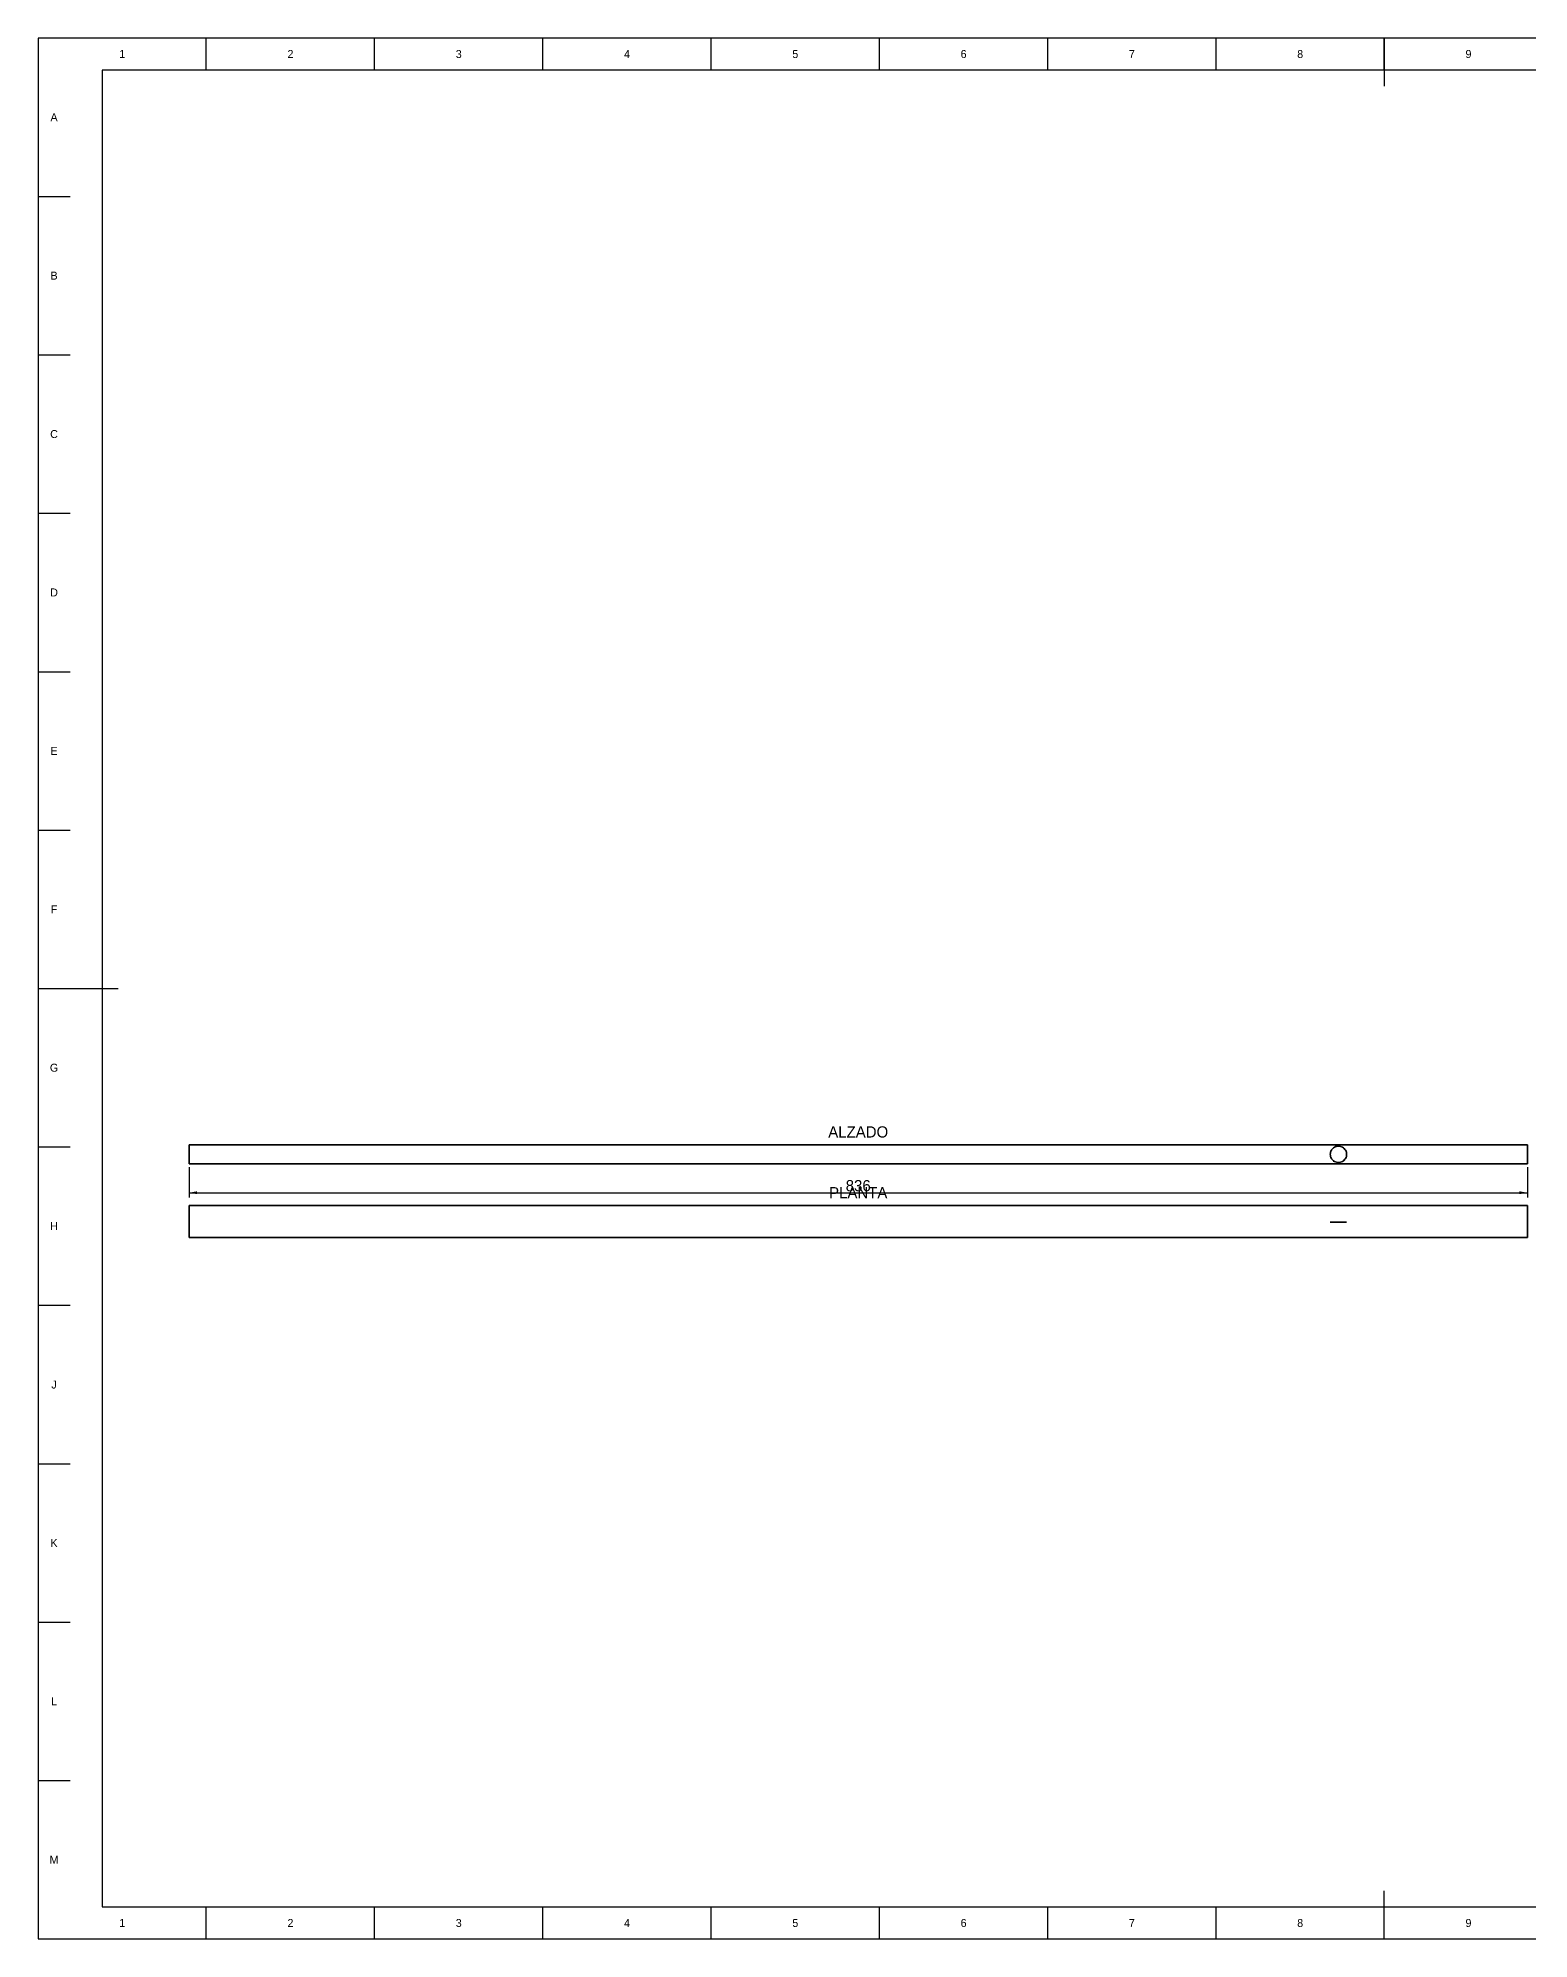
# Model space of a CAD drawing. Extents: x 0 to 1682, y 0 to 1188.
# Drawn here: x 0 to 931, y 0 to 1188 of the extents above; entities that cross this region are included whole.
import ezdxf
from ezdxf.enums import TextEntityAlignment as Align

# ---------------------------------------------------------------- set-up
doc = ezdxf.new("R2010")
doc.units = 0
for name, color, linetype in [('COTAS', 7, 'CONTINUOUS'), ('FINA', 7, 'CONTINUOUS'), ('NORMA', 7, 'CONTINUOUS'), ('TEXTO', 7, 'CONTINUOUS'), ('VISIBLE', 7, 'CONTINUOUS')]:
    doc.layers.add(name, color=color, linetype=linetype)

msp = doc.modelspace()

# ---------------------------------------------------------------- linework, layer by layer
at = {"layer": 'COTAS'}
for p, q in [((94.3583, 482.3708), (94.3583, 463.3708)), ((930.3583, 482.3708), (930.3583, 463.3708)), ((94.3583, 466.3708), (930.3583, 466.3708))]:
    msp.add_line(p, q, dxfattribs=at)
for points in [[(94.3583, 466.3708), (99.3583, 467.2708), (99.3583, 465.4708)], [(930.3583, 466.3708), (925.3583, 467.2708), (925.3583, 465.4708)]]:
    msp.add_solid(points, dxfattribs=at)
at = {"layer": 'FINA'}
for p, q in [((1682, 1188), (0, 1188)), ((0, 1188), (0, 0)), ((105.125, 1168), (105.125, 1188)), ((210.25, 1168), (210.25, 1188)), ((315.375, 1168), (315.375, 1188)), ((420.5, 1168), (420.5, 1188)), ((525.625, 1168), (525.625, 1188)), ((630.75, 1168), (630.75, 1188)), ((735.875, 1168), (735.875, 1188)), ((841, 1168), (841, 1188)), ((0, 1089), (20, 1089)), ((0, 990), (20, 990)), ((0, 891), (20, 891)), ((0, 792), (20, 792)), ((0, 693), (20, 693)), ((0, 594), (20, 594)), ((0, 495), (20, 495)), ((0, 396), (20, 396)), ((0, 297), (20, 297)), ((0, 198), (20, 198)), ((0, 99), (20, 99)), ((105.125, 0), (105.125, 20)), ((210.25, 0), (210.25, 20)), ((315.375, 0), (315.375, 20)), ((420.5, 0), (420.5, 20)), ((525.625, 0), (525.625, 20)), ((630.75, 0), (630.75, 20)), ((735.875, 0), (735.875, 20)), ((841, 0), (841, 20)), ((0, 0), (1682, 0))]:
    msp.add_line(p, q, dxfattribs=at)
at = {"layer": 'NORMA'}
for p, q in [((841, 1188), (841, 1158)), ((1662, 1168), (40, 1168)), ((40, 1168), (40, 20)), ((0, 594), (50, 594)), ((841, 0), (841, 30)), ((40, 20), (1662, 20))]:
    msp.add_line(p, q, dxfattribs=at)
at = {"layer": 'VISIBLE'}
for p, q in [((94.3583, 496.3708), (94.3583, 484.3708)), ((94.3583, 484.3708), (94.3583, 496.3708)), ((94.3583, 496.3708), (94.3583, 496.3708)), ((94.3583, 496.3708), (643.0055, 496.3708)), ((643.0055, 496.3708), (94.3583, 496.3708)), ((643.0055, 496.3708), (756.1082, 496.3708)), ((756.1082, 496.3708), (643.0055, 496.3708)), ((756.1082, 496.3708), (778.8504, 496.3708)), ((778.8504, 496.3708), (756.1082, 496.3708)), ((778.8504, 496.3708), (788.6859, 496.3708)), ((788.6859, 496.3708), (778.8504, 496.3708)), ((788.6859, 496.3708), (794.2184, 496.3708)), ((794.2184, 496.3708), (788.6859, 496.3708)), ((794.2184, 496.3708), (797.7984, 496.3708)), ((797.7984, 496.3708), (794.2184, 496.3708)), ((797.7984, 496.3708), (798.6271, 496.3708)), ((798.6271, 496.3708), (797.7984, 496.3708)), ((798.6271, 496.3708), (930.3583, 496.3708)), ((930.3583, 496.3708), (798.6271, 496.3708)), ((807.3019, 491.0364), (807.2583, 490.3708)), ((807.2583, 490.3708), (807.2588, 490.3791)), ((807.3014, 489.7134), (807.2583, 490.3708)), ((807.2583, 490.3708), (807.3019, 489.7051)), ((807.2588, 490.3791), (807.3019, 491.0364)), ((807.3019, 489.7051), (807.3014, 489.7134)), ((807.4321, 491.6907), (807.3019, 491.0364)), ((807.3019, 491.0364), (807.3035, 491.0446)), ((807.4305, 489.059), (807.3019, 489.7051)), ((807.3019, 489.7051), (807.4321, 489.0508)), ((807.3035, 491.0446), (807.4321, 491.6907)), ((807.4321, 489.0508), (807.4305, 489.059)), ((807.6465, 492.3224), (807.4321, 491.6907)), ((807.4321, 491.6907), (807.4348, 491.6986)), ((807.6438, 488.427), (807.4321, 489.0508)), ((807.4321, 489.0508), (807.6465, 488.4191)), ((807.4348, 491.6986), (807.6465, 492.3224)), ((807.6465, 488.4191), (807.6438, 488.427)), ((807.9416, 492.9208), (807.6465, 492.3224)), ((807.6465, 492.3224), (807.6502, 492.3299)), ((807.9379, 487.8283), (807.6465, 488.4191)), ((807.6465, 488.4191), (807.9416, 487.8208)), ((807.6502, 492.3299), (807.9416, 492.9208)), ((807.9416, 487.8208), (807.9379, 487.8283)), ((808.3122, 493.4754), (807.9416, 492.9208)), ((807.9416, 492.9208), (807.9462, 492.9277)), ((808.3075, 487.273), (807.9416, 487.8208)), ((807.9416, 487.8208), (808.3122, 487.2661)), ((807.9462, 492.9277), (808.3122, 493.4754)), ((808.3122, 487.2661), (808.3075, 487.273)), ((808.7521, 493.977), (808.3122, 493.4754)), ((808.3122, 493.4754), (808.3177, 493.4817)), ((808.7465, 486.7708), (808.3122, 487.2661)), ((808.3122, 487.2661), (808.7521, 486.7645)), ((808.3177, 493.4817), (808.7521, 493.977)), ((809.2536, 494.4169), (808.7521, 493.977)), ((808.7521, 493.977), (808.7584, 493.9825)), ((808.7584, 493.9825), (809.2536, 494.4169)), ((810.9674, 495.5619), (809.2536, 494.4169)), ((809.8083, 494.7875), (809.2536, 494.4169)), ((809.2536, 494.4169), (809.2606, 494.4215)), ((809.2606, 494.4215), (809.8083, 494.7875)), ((811.3304, 495.5381), (809.8083, 494.7875)), ((810.4066, 495.0825), (809.8083, 494.7875)), ((809.8083, 494.7875), (809.8158, 494.7912)), ((809.8158, 494.7912), (810.4066, 495.0825)), ((811.681, 495.5151), (810.4066, 495.0825)), ((811.0383, 495.297), (810.4066, 495.0825)), ((810.4066, 495.0825), (810.4145, 495.0852)), ((810.4145, 495.0852), (811.0383, 495.297)), ((812.0226, 495.4928), (811.0383, 495.297)), ((811.6926, 495.4271), (811.0383, 495.297)), ((811.0383, 495.297), (811.0465, 495.2986)), ((811.0465, 495.2986), (811.6926, 495.4271)), ((812.3583, 495.4708), (811.6926, 495.4271)), ((812.3583, 495.4708), (811.6926, 495.4271)), ((811.6926, 495.4271), (811.7009, 495.4277)), ((811.7009, 495.4277), (812.3583, 495.4708)), ((812.3583, 495.4708), (812.3666, 495.4702)), ((813.024, 495.4271), (812.3583, 495.4708)), ((812.3666, 495.4702), (813.024, 495.4271)), ((813.024, 495.4271), (813.0322, 495.4255)), ((813.6783, 495.297), (813.024, 495.4271)), ((813.0322, 495.4255), (813.6783, 495.297)), ((813.6783, 495.297), (813.6862, 495.2943)), ((814.31, 495.0825), (813.6783, 495.297)), ((813.6862, 495.2943), (814.31, 495.0825)), ((814.31, 495.0825), (814.3175, 495.0788)), ((814.9083, 494.7875), (814.31, 495.0825)), ((814.3175, 495.0788), (814.9083, 494.7875)), ((814.9083, 494.7875), (814.9152, 494.7828)), ((815.463, 494.4169), (814.9083, 494.7875)), ((814.9152, 494.7828), (815.463, 494.4169)), ((815.3134, 486.0221), (816.4044, 487.2661)), ((815.463, 494.4169), (815.4693, 494.4113)), ((815.9645, 493.977), (815.463, 494.4169)), ((815.4693, 494.4113), (815.9645, 493.977)), ((815.9645, 493.977), (815.9701, 493.9707)), ((816.4044, 493.4754), (815.9645, 493.977)), ((815.9645, 486.7645), (816.4044, 487.2661)), ((816.3989, 487.2598), (815.9645, 486.7645)), ((815.9701, 493.9707), (816.4044, 493.4754)), ((816.4044, 487.2661), (816.3989, 487.2598)), ((816.4044, 493.4754), (816.409, 493.4685)), ((816.775, 492.9208), (816.4044, 493.4754)), ((816.4044, 487.2661), (816.775, 487.8208)), ((816.7704, 487.8138), (816.4044, 487.2661)), ((816.409, 493.4685), (816.775, 492.9208)), ((816.775, 487.8208), (816.7704, 487.8138)), ((816.775, 492.9208), (816.7787, 492.9133)), ((817.0701, 492.3224), (816.775, 492.9208)), ((816.775, 487.8208), (817.0701, 488.4191)), ((817.0664, 488.4116), (816.775, 487.8208)), ((816.7787, 492.9133), (817.0701, 492.3224)), ((817.0701, 488.4191), (817.0664, 488.4116)), ((817.0701, 492.3224), (817.0728, 492.3145)), ((817.2845, 491.6907), (817.0701, 492.3224)), ((817.0701, 488.4191), (817.2845, 489.0508)), ((817.2818, 489.0429), (817.0701, 488.4191)), ((817.0728, 492.3145), (817.2845, 491.6907)), ((817.2845, 489.0508), (817.2818, 489.0429)), ((817.2845, 491.6907), (817.2861, 491.6825)), ((817.4147, 491.0364), (817.2845, 491.6907)), ((817.2845, 489.0508), (817.4147, 489.7051)), ((817.413, 489.6969), (817.2845, 489.0508)), ((817.2861, 491.6825), (817.4147, 491.0364)), ((817.4147, 489.7051), (817.413, 489.6969)), ((817.4147, 491.0364), (817.4152, 491.0281)), ((817.4583, 490.3708), (817.4147, 491.0364)), ((817.4147, 489.7051), (817.4583, 490.3708)), ((817.4578, 490.3624), (817.4147, 489.7051)), ((817.4152, 491.0281), (817.4583, 490.3708)), ((817.4583, 490.3708), (817.4578, 490.3624)), ((930.3583, 487.7365), (930.3583, 496.3708)), ((930.3583, 496.3708), (930.3583, 496.3708)), ((930.3583, 496.3708), (930.3583, 487.7365)), ((930.3583, 484.3708), (930.3583, 487.7365)), ((930.3583, 487.7365), (930.3583, 484.3708)), ((94.3583, 484.3708), (94.3583, 484.3708)), ((798.627, 484.3708), (94.3583, 484.3708)), ((94.3583, 484.3708), (798.627, 484.3708)), ((808.28, 484.3708), (798.627, 484.3708)), ((798.627, 484.3708), (808.28, 484.3708)), ((810.515, 484.3708), (808.28, 484.3708)), ((808.28, 484.3708), (810.515, 484.3708)), ((808.7521, 486.7645), (808.7465, 486.7708)), ((809.2473, 486.3302), (808.7521, 486.7645)), ((808.7521, 486.7645), (809.2536, 486.3247)), ((809.0729, 486.1117), (811.0383, 485.4445)), ((809.2536, 486.3247), (809.2473, 486.3302)), ((809.8014, 485.9587), (809.2536, 486.3247)), ((809.2536, 486.3247), (809.8083, 485.954)), ((809.5011, 486.1055), (810.4066, 485.659)), ((809.5833, 486.1044), (809.8083, 485.954)), ((809.8083, 485.954), (809.8014, 485.9587)), ((810.3991, 485.6627), (809.8083, 485.954)), ((809.8083, 485.954), (810.4066, 485.659)), ((810.4066, 485.659), (810.3991, 485.6627)), ((811.0304, 485.4472), (810.4066, 485.659)), ((810.4066, 485.659), (811.0383, 485.4445)), ((811.6978, 484.3708), (810.515, 484.3708)), ((810.515, 484.3708), (811.6978, 484.3708)), ((811.0383, 485.4445), (811.0304, 485.4472)), ((811.6844, 485.316), (811.0383, 485.4445)), ((811.0383, 485.4445), (811.6926, 485.3144)), ((811.6926, 485.3144), (811.6844, 485.316)), ((812.35, 485.2713), (811.6926, 485.3144)), ((811.6926, 485.3144), (812.3583, 485.2708)), ((812.5387, 484.3708), (811.6978, 484.3708)), ((811.6978, 484.3708), (812.5387, 484.3708)), ((812.3583, 485.2708), (812.35, 485.2713)), ((812.3583, 485.2708), (813.024, 485.3144)), ((813.0156, 485.3138), (812.3583, 485.2708)), ((813.235, 484.3708), (812.5387, 484.3708)), ((812.5387, 484.3708), (813.235, 484.3708)), ((813.024, 485.3144), (813.0156, 485.3138)), ((813.024, 485.3144), (813.6783, 485.4445)), ((813.6701, 485.4429), (813.024, 485.3144)), ((813.8652, 484.3708), (813.235, 484.3708)), ((813.235, 484.3708), (813.8652, 484.3708)), ((813.6783, 485.4445), (813.6701, 485.4429)), ((813.6783, 485.4445), (814.31, 485.659)), ((814.3021, 485.6563), (813.6783, 485.4445)), ((814.4699, 484.3708), (813.8652, 484.3708)), ((813.8652, 484.3708), (814.4699, 484.3708)), ((814.31, 485.659), (814.3021, 485.6563)), ((814.31, 485.659), (814.9083, 485.954)), ((814.9008, 485.9503), (814.31, 485.659)), ((815.0736, 484.3708), (814.4699, 484.3708)), ((814.4699, 484.3708), (815.0736, 484.3708)), ((814.9083, 485.954), (814.9008, 485.9503)), ((814.9083, 485.954), (815.463, 486.3247)), ((815.456, 486.32), (814.9083, 485.954)), ((815.0166, 486.0264), (815.463, 486.3247)), ((815.696, 484.3708), (815.0736, 484.3708)), ((815.0736, 484.3708), (815.696, 484.3708)), ((815.1211, 486.0249), (815.9645, 486.7645)), ((815.463, 486.3247), (815.456, 486.32)), ((815.463, 486.3247), (815.9645, 486.7645)), ((815.9582, 486.759), (815.463, 486.3247)), ((816.3535, 484.3708), (815.696, 484.3708)), ((815.696, 484.3708), (816.3535, 484.3708)), ((815.9645, 486.7645), (815.9582, 486.759)), ((817.065, 484.3708), (816.3535, 484.3708)), ((816.3535, 484.3708), (817.065, 484.3708)), ((817.8516, 484.3708), (817.065, 484.3708)), ((817.065, 484.3708), (817.8516, 484.3708)), ((818.7407, 484.3708), (817.8516, 484.3708)), ((817.8516, 484.3708), (818.7407, 484.3708)), ((819.7691, 484.3708), (818.7407, 484.3708)), ((818.7407, 484.3708), (819.7691, 484.3708)), ((820.9917, 484.3708), (819.7691, 484.3708)), ((819.7691, 484.3708), (820.9917, 484.3708)), ((822.4876, 484.3708), (820.9917, 484.3708)), ((820.9917, 484.3708), (822.4876, 484.3708)), ((824.3894, 484.3708), (822.4876, 484.3708)), ((822.4876, 484.3708), (824.3894, 484.3708)), ((826.9182, 484.3708), (824.3894, 484.3708)), ((824.3894, 484.3708), (826.9182, 484.3708)), ((830.4982, 484.3708), (826.9182, 484.3708)), ((826.9182, 484.3708), (830.4982, 484.3708)), ((836.0306, 484.3708), (830.4982, 484.3708)), ((830.4982, 484.3708), (836.0306, 484.3708)), ((845.8662, 484.3708), (836.0306, 484.3708)), ((836.0306, 484.3708), (845.8662, 484.3708)), ((868.6084, 484.3708), (845.8662, 484.3708)), ((845.8662, 484.3708), (868.6084, 484.3708)), ((930.3583, 484.3708), (868.6084, 484.3708)), ((868.6084, 484.3708), (930.3583, 484.3708)), ((930.3583, 484.3708), (930.3583, 484.3708)), ((94.3583, 458.3708), (94.3583, 438.3708)), ((94.3583, 458.3708), (94.3583, 458.3708)), ((94.3583, 438.3708), (94.3583, 458.3708)), ((798.627, 458.3708), (94.3583, 458.3708)), ((94.3583, 458.3708), (643.0055, 458.3708)), ((643.0055, 458.3708), (756.1082, 458.3708)), ((756.1082, 458.3708), (778.8504, 458.3708)), ((778.8504, 458.3708), (788.6859, 458.3708)), ((788.6859, 458.3708), (794.2184, 458.3708)), ((794.2184, 458.3708), (797.7984, 458.3708)), ((797.7984, 458.3708), (798.6271, 458.3708)), ((808.28, 458.3708), (798.627, 458.3708)), ((798.6271, 458.3708), (930.3583, 458.3708)), ((807.3014, 458.3708), (807.2583, 458.3708)), ((807.2583, 458.3708), (807.2588, 458.3708)), ((807.2588, 458.3708), (807.3019, 458.3708)), ((807.3019, 458.3708), (807.3014, 458.3708)), ((807.4305, 458.3708), (807.3019, 458.3708)), ((807.3019, 458.3708), (807.3035, 458.3708)), ((807.3035, 458.3708), (807.4321, 458.3708)), ((807.4321, 458.3708), (807.4305, 458.3708)), ((807.6438, 458.3708), (807.4321, 458.3708)), ((807.4321, 458.3708), (807.4348, 458.3708)), ((807.4348, 458.3708), (807.6465, 458.3708)), ((807.6465, 458.3708), (807.6438, 458.3708)), ((807.9379, 458.3708), (807.6465, 458.3708)), ((807.6465, 458.3708), (807.6502, 458.3708)), ((807.6502, 458.3708), (807.9416, 458.3708)), ((807.9416, 458.3708), (807.9379, 458.3708)), ((808.3075, 458.3708), (807.9416, 458.3708)), ((807.9416, 458.3708), (807.9462, 458.3708)), ((807.9462, 458.3708), (808.3122, 458.3708)), ((810.515, 458.3708), (808.28, 458.3708)), ((808.3122, 458.3708), (808.3075, 458.3708)), ((808.7465, 458.3708), (808.3122, 458.3708)), ((808.3122, 458.3708), (808.3177, 458.3708)), ((808.3177, 458.3708), (808.7521, 458.3708)), ((808.7521, 458.3708), (808.7465, 458.3708)), ((809.2473, 458.3708), (808.7521, 458.3708)), ((808.7521, 458.3708), (808.7584, 458.3708)), ((808.7584, 458.3708), (809.2536, 458.3708)), ((809.0729, 458.3708), (811.0383, 458.3708)), ((809.2536, 458.3708), (809.2473, 458.3708)), ((810.9674, 458.3708), (809.2536, 458.3708)), ((809.8014, 458.3708), (809.2536, 458.3708)), ((809.2536, 458.3708), (809.2606, 458.3708)), ((809.2606, 458.3708), (809.8083, 458.3708)), ((809.5011, 458.3708), (810.4066, 458.3708)), ((809.5833, 458.3708), (809.8083, 458.3708)), ((809.8083, 458.3708), (809.8014, 458.3708)), ((811.3304, 458.3708), (809.8083, 458.3708)), ((810.3991, 458.3708), (809.8083, 458.3708)), ((809.8083, 458.3708), (809.8158, 458.3708)), ((809.8158, 458.3708), (810.4066, 458.3708)), ((810.4066, 458.3708), (810.3991, 458.3708)), ((811.681, 458.3708), (810.4066, 458.3708)), ((811.0304, 458.3708), (810.4066, 458.3708)), ((810.4066, 458.3708), (810.4145, 458.3708)), ((810.4145, 458.3708), (811.0383, 458.3708)), ((811.6978, 458.3708), (810.515, 458.3708)), ((811.0383, 458.3708), (811.0304, 458.3708)), ((812.0226, 458.3708), (811.0383, 458.3708)), ((811.6844, 458.3708), (811.0383, 458.3708)), ((811.0383, 458.3708), (811.0465, 458.3708)), ((811.0465, 458.3708), (811.6926, 458.3708)), ((811.6926, 458.3708), (811.6844, 458.3708)), ((812.3583, 458.3708), (811.6926, 458.3708)), ((812.35, 458.3708), (811.6926, 458.3708)), ((811.6926, 458.3708), (811.7009, 458.3708)), ((812.5387, 458.3708), (811.6978, 458.3708)), ((811.7009, 458.3708), (812.3583, 458.3708)), ((812.3583, 458.3708), (812.35, 458.3708)), ((812.3583, 458.3708), (812.3666, 458.3708)), ((813.0156, 458.3708), (812.3583, 458.3708)), ((812.3666, 458.3708), (813.024, 458.3708)), ((813.235, 458.3708), (812.5387, 458.3708)), ((813.024, 458.3708), (813.0156, 458.3708)), ((813.024, 458.3708), (813.0322, 458.3708)), ((813.6701, 458.3708), (813.024, 458.3708)), ((813.0322, 458.3708), (813.6783, 458.3708)), ((813.8652, 458.3708), (813.235, 458.3708)), ((813.6783, 458.3708), (813.6701, 458.3708)), ((813.6783, 458.3708), (813.6862, 458.3708)), ((814.3021, 458.3708), (813.6783, 458.3708)), ((813.6862, 458.3708), (814.31, 458.3708)), ((814.4699, 458.3708), (813.8652, 458.3708)), ((814.31, 458.3708), (814.3021, 458.3708)), ((814.31, 458.3708), (814.3175, 458.3708)), ((814.9008, 458.3708), (814.31, 458.3708)), ((814.3175, 458.3708), (814.9083, 458.3708)), ((815.0736, 458.3708), (814.4699, 458.3708)), ((814.9083, 458.3708), (814.9008, 458.3708)), ((814.9083, 458.3708), (814.9152, 458.3708)), ((815.456, 458.3708), (814.9083, 458.3708)), ((814.9152, 458.3708), (815.463, 458.3708)), ((815.0166, 458.3708), (815.463, 458.3708)), ((815.696, 458.3708), (815.0736, 458.3708)), ((815.1211, 458.3708), (815.9645, 458.3708)), ((815.3134, 458.3708), (816.4044, 458.3708)), ((815.463, 458.3708), (815.456, 458.3708)), ((815.463, 458.3708), (815.4693, 458.3708)), ((815.9582, 458.3708), (815.463, 458.3708)), ((815.4693, 458.3708), (815.9645, 458.3708)), ((816.3535, 458.3708), (815.696, 458.3708)), ((815.9645, 458.3708), (815.9582, 458.3708)), ((815.9645, 458.3708), (815.9701, 458.3708)), ((816.3989, 458.3708), (815.9645, 458.3708)), ((815.9701, 458.3708), (816.4044, 458.3708)), ((817.065, 458.3708), (816.3535, 458.3708)), ((816.4044, 458.3708), (816.3989, 458.3708)), ((816.4044, 458.3708), (816.409, 458.3708)), ((816.7704, 458.3708), (816.4044, 458.3708)), ((816.409, 458.3708), (816.775, 458.3708)), ((816.775, 458.3708), (816.7704, 458.3708)), ((816.775, 458.3708), (816.7787, 458.3708)), ((817.0664, 458.3708), (816.775, 458.3708)), ((816.7787, 458.3708), (817.0701, 458.3708)), ((817.8516, 458.3708), (817.065, 458.3708)), ((817.0701, 458.3708), (817.0664, 458.3708)), ((817.0701, 458.3708), (817.0728, 458.3708)), ((817.2818, 458.3708), (817.0701, 458.3708)), ((817.0728, 458.3708), (817.2845, 458.3708)), ((817.2845, 458.3708), (817.2818, 458.3708)), ((817.2845, 458.3708), (817.2861, 458.3708)), ((817.413, 458.3708), (817.2845, 458.3708)), ((817.2861, 458.3708), (817.4147, 458.3708)), ((817.4147, 458.3708), (817.413, 458.3708)), ((817.4147, 458.3708), (817.4152, 458.3708)), ((817.4578, 458.3708), (817.4147, 458.3708)), ((817.4152, 458.3708), (817.4583, 458.3708)), ((817.4583, 458.3708), (817.4578, 458.3708)), ((818.7407, 458.3708), (817.8516, 458.3708)), ((819.7691, 458.3708), (818.7407, 458.3708)), ((820.9917, 458.3708), (819.7691, 458.3708)), ((822.4876, 458.3708), (820.9917, 458.3708)), ((824.3894, 458.3708), (822.4876, 458.3708)), ((826.9182, 458.3708), (824.3894, 458.3708)), ((830.4982, 458.3708), (826.9182, 458.3708)), ((836.0306, 458.3708), (830.4982, 458.3708)), ((845.8662, 458.3708), (836.0306, 458.3708)), ((868.6084, 458.3708), (845.8662, 458.3708)), ((930.3583, 458.3708), (868.6084, 458.3708)), ((930.3583, 458.3708), (930.3583, 458.3708)), ((930.3583, 458.3708), (930.3583, 438.3708)), ((930.3583, 458.3708), (930.3583, 458.3708)), ((930.3583, 438.3708), (930.3583, 458.3708)), ((807.2583, 447.8707), (807.3019, 447.8707)), ((807.3019, 447.8707), (807.2583, 447.8707)), ((807.3019, 447.8707), (807.4321, 447.8707)), ((807.4321, 447.8707), (807.3019, 447.8707)), ((807.4321, 447.8707), (807.6465, 447.8707)), ((807.6465, 447.8707), (807.4321, 447.8707)), ((807.6465, 447.8707), (807.9416, 447.8707)), ((807.9416, 447.8707), (807.6465, 447.8707)), ((807.9416, 447.8707), (808.3122, 447.8707)), ((808.3122, 447.8707), (807.9416, 447.8707)), ((808.3122, 447.8707), (808.7521, 447.8707)), ((808.7521, 447.8707), (808.3122, 447.8707)), ((808.7521, 447.8707), (809.2536, 447.8707)), ((809.2536, 447.8707), (808.7521, 447.8707)), ((809.2536, 447.8707), (809.8083, 447.8707)), ((809.8083, 447.8707), (809.2536, 447.8707)), ((809.8083, 447.8707), (810.4066, 447.8707)), ((810.4066, 447.8707), (809.8083, 447.8707)), ((810.4066, 447.8707), (811.0383, 447.8707)), ((811.0383, 447.8707), (810.4066, 447.8707)), ((811.0383, 447.8707), (811.6926, 447.8707)), ((811.6926, 447.8707), (811.0383, 447.8707)), ((811.6926, 447.8707), (812.3583, 447.8707)), ((812.3583, 447.8707), (811.6926, 447.8707)), ((813.024, 447.8707), (812.3583, 447.8707)), ((812.3583, 447.8707), (813.024, 447.8707)), ((813.6783, 447.8707), (813.024, 447.8707)), ((813.024, 447.8707), (813.6783, 447.8707)), ((814.31, 447.8707), (813.6783, 447.8707)), ((813.6783, 447.8707), (814.31, 447.8707)), ((814.9083, 447.8707), (814.31, 447.8707)), ((814.31, 447.8707), (814.9083, 447.8707)), ((815.463, 447.8707), (814.9083, 447.8707)), ((814.9083, 447.8707), (815.463, 447.8707)), ((815.9645, 447.8707), (815.463, 447.8707)), ((815.463, 447.8707), (815.9645, 447.8707)), ((816.4044, 447.8707), (815.9645, 447.8707)), ((815.9645, 447.8707), (816.4044, 447.8707)), ((816.775, 447.8707), (816.4044, 447.8707)), ((816.4044, 447.8707), (816.775, 447.8707)), ((817.0701, 447.8707), (816.775, 447.8707)), ((816.775, 447.8707), (817.0701, 447.8707)), ((817.2845, 447.8707), (817.0701, 447.8707)), ((817.0701, 447.8707), (817.2845, 447.8707)), ((817.4147, 447.8707), (817.2845, 447.8707)), ((817.2845, 447.8707), (817.4147, 447.8707)), ((817.4583, 447.8707), (817.4147, 447.8707)), ((817.4147, 447.8707), (817.4583, 447.8707)), ((94.3583, 438.3708), (94.3583, 438.3708)), ((643.0055, 438.3708), (94.3583, 438.3708)), ((94.3583, 438.3708), (798.627, 438.3708)), ((756.1082, 438.3708), (643.0055, 438.3708)), ((778.8504, 438.3708), (756.1082, 438.3708)), ((788.6859, 438.3708), (778.8504, 438.3708)), ((794.2184, 438.3708), (788.6859, 438.3708)), ((797.7984, 438.3708), (794.2184, 438.3708)), ((798.6271, 438.3708), (797.7984, 438.3708)), ((798.627, 438.3708), (808.28, 438.3708)), ((930.3583, 438.3708), (798.6271, 438.3708)), ((808.28, 438.3708), (810.515, 438.3708)), ((810.515, 438.3708), (811.6978, 438.3708)), ((811.6978, 438.3708), (812.5387, 438.3708)), ((812.5387, 438.3708), (813.235, 438.3708)), ((813.235, 438.3708), (813.8652, 438.3708)), ((813.8652, 438.3708), (814.4699, 438.3708)), ((814.4699, 438.3708), (815.0736, 438.3708)), ((815.0736, 438.3708), (815.696, 438.3708)), ((815.696, 438.3708), (816.3535, 438.3708)), ((816.3535, 438.3708), (817.065, 438.3708)), ((817.065, 438.3708), (817.8516, 438.3708)), ((817.8516, 438.3708), (818.7407, 438.3708)), ((818.7407, 438.3708), (819.7691, 438.3708)), ((819.7691, 438.3708), (820.9917, 438.3708)), ((820.9917, 438.3708), (822.4876, 438.3708)), ((822.4876, 438.3708), (824.3894, 438.3708)), ((824.3894, 438.3708), (826.9182, 438.3708)), ((826.9182, 438.3708), (830.4982, 438.3708)), ((830.4982, 438.3708), (836.0306, 438.3708)), ((836.0306, 438.3708), (845.8662, 438.3708)), ((845.8662, 438.3708), (868.6084, 438.3708)), ((868.6084, 438.3708), (930.3583, 438.3708)), ((930.3583, 438.3708), (930.3583, 438.3708)), ((930.3583, 438.3708), (930.3583, 438.3708))]:
    msp.add_line(p, q, dxfattribs=at)

# ---------------------------------------------------------------- texts
at = {"layer": 'COTAS'}
msp.add_text('836', height=7, dxfattribs=at).set_placement((512.3583, 470.7708), align=Align.MIDDLE_CENTER)
at = {"layer": 'TEXTO'}
for s, height, p in [('1', 5, (52.5625, 1178)), ('2', 5, (157.6875, 1178)), ('3', 5, (262.8125, 1178)), ('4', 5, (367.9375, 1178)), ('5', 5, (473.0625, 1178)), ('6', 5, (578.1875, 1178)), ('7', 5, (683.3125, 1178)), ('8', 5, (788.4375, 1178)), ('9', 5, (893.5625, 1178)), ('A', 5, (10, 1138.5)), ('B', 5, (10, 1039.5)), ('C', 5, (10, 940.5)), ('D', 5, (10, 841.5)), ('E', 5, (10, 742.5)), ('F', 5, (10, 643.5)), ('G', 5, (10, 544.5)), ('ALZADO', 7, (512.3583, 504.3708)), ('PLANTA', 7, (512.3583, 466.3708)), ('H', 5, (10, 445.5)), ('J', 5, (10, 346.5)), ('K', 5, (10, 247.5)), ('L', 5, (10, 148.5)), ('M', 5, (10, 49.5)), ('1', 5, (52.5625, 10)), ('2', 5, (157.6875, 10)), ('3', 5, (262.8125, 10)), ('4', 5, (367.9375, 10)), ('5', 5, (473.0625, 10)), ('6', 5, (578.1875, 10)), ('7', 5, (683.3125, 10)), ('8', 5, (788.4375, 10)), ('9', 5, (893.5625, 10))]:
    msp.add_text(s, height=height, dxfattribs=at).set_placement(p, align=Align.MIDDLE_CENTER)

doc.saveas('drawing.dxf')
